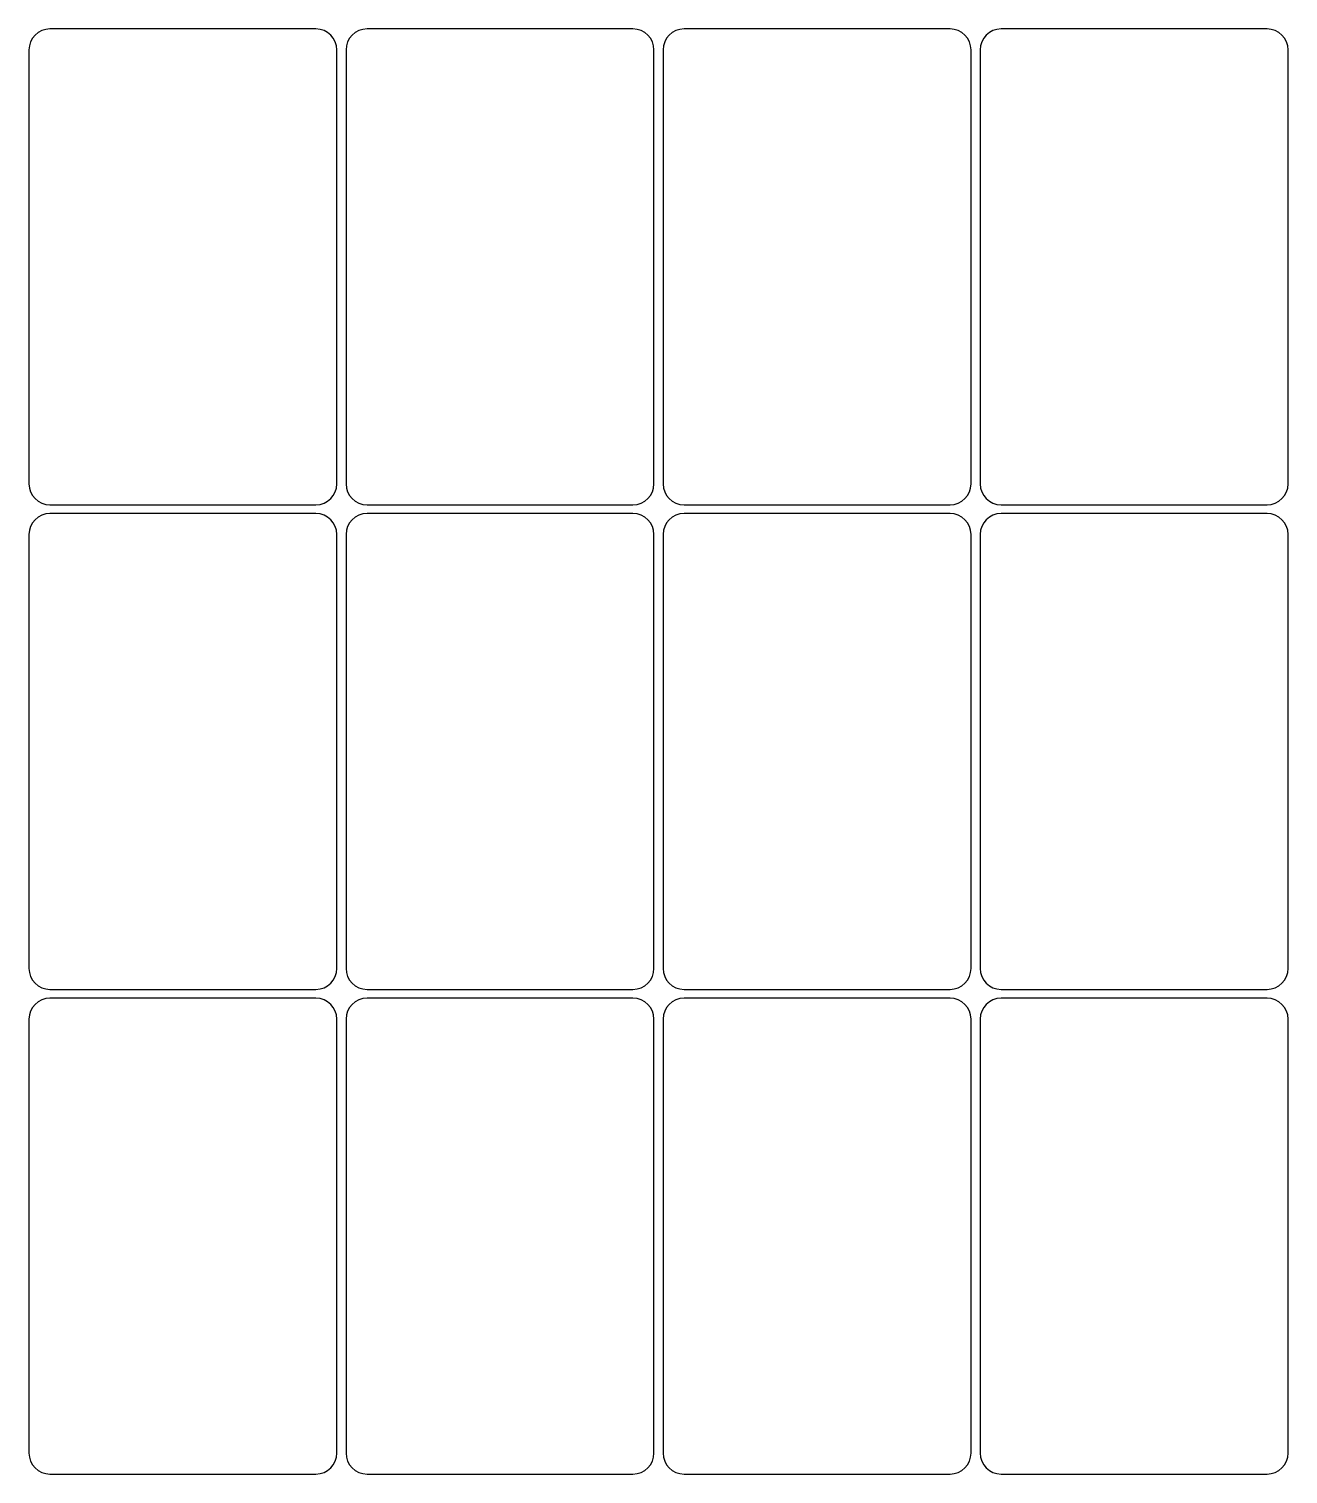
# Model space of a CAD drawing. Header units: millimetres. Extents: x 18 to 198, y -243 to -36.
import ezdxf

# ---------------------------------------------------------------- set-up
doc = ezdxf.new("R2010")
doc.units = ezdxf.units.MM

msp = doc.modelspace()

# ---------------------------------------------------------------- linework, layer by layer
for p, q in [((58.95, -36.41), (20.95, -36.41)), ((104.25, -36.41), (66.25, -36.41)), ((149.54, -36.41), (111.54, -36.41)), ((194.84, -36.41), (156.84, -36.41)), ((17.95, -39.41), (17.95, -101.41)), ((61.95, -101.41), (61.95, -39.41)), ((63.25, -39.41), (63.25, -101.41)), ((107.25, -101.41), (107.25, -39.41)), ((108.54, -39.41), (108.54, -101.41)), ((152.54, -101.41), (152.54, -39.41)), ((153.84, -39.41), (153.84, -101.41)), ((197.84, -101.41), (197.84, -39.41)), ((20.95, -104.41), (58.95, -104.41)), ((66.25, -104.41), (104.25, -104.41)), ((111.54, -104.41), (149.54, -104.41)), ((156.84, -104.41), (194.84, -104.41)), ((58.95, -105.66), (20.95, -105.66)), ((104.25, -105.66), (66.25, -105.66)), ((149.54, -105.66), (111.54, -105.66)), ((194.84, -105.66), (156.84, -105.66)), ((17.95, -108.66), (17.95, -170.66)), ((61.95, -170.66), (61.95, -108.66)), ((63.25, -108.66), (63.25, -170.66)), ((107.25, -170.66), (107.25, -108.66)), ((108.54, -108.66), (108.54, -170.66)), ((152.54, -170.66), (152.54, -108.66)), ((153.84, -108.66), (153.84, -170.66)), ((197.84, -170.66), (197.84, -108.66)), ((20.95, -173.66), (58.95, -173.66)), ((58.95, -174.92), (20.95, -174.92)), ((66.25, -173.66), (104.25, -173.66)), ((104.25, -174.92), (66.25, -174.92)), ((111.54, -173.66), (149.54, -173.66)), ((149.54, -174.92), (111.54, -174.92)), ((156.84, -173.66), (194.84, -173.66)), ((194.84, -174.92), (156.84, -174.92)), ((17.95, -177.92), (17.95, -239.92)), ((61.95, -239.92), (61.95, -177.92)), ((63.25, -177.92), (63.25, -239.92)), ((107.25, -239.92), (107.25, -177.92)), ((108.54, -177.92), (108.54, -239.92)), ((152.54, -239.92), (152.54, -177.92)), ((153.84, -177.92), (153.84, -239.92)), ((197.84, -239.92), (197.84, -177.92)), ((20.95, -242.92), (58.95, -242.92)), ((66.25, -242.92), (104.25, -242.92)), ((111.54, -242.92), (149.54, -242.92)), ((156.84, -242.92), (194.84, -242.92))]:
    msp.add_line(p, q)
for centre, start, end in [((20.95, -39.41), 90, 180), ((58.95, -39.41), 0, 90), ((66.25, -39.41), 90, 180), ((104.25, -39.41), 0, 90), ((111.54, -39.41), 90, 180), ((149.54, -39.41), 0, 90), ((156.84, -39.41), 90, 180), ((194.84, -39.41), 0, 90), ((20.95, -101.41), 180, 270), ((58.95, -101.41), 270, 360), ((66.25, -101.41), 180, 270), ((104.25, -101.41), 270, 360), ((111.54, -101.41), 180, 270), ((149.54, -101.41), 270, 360), ((156.84, -101.41), 180, 270), ((194.84, -101.41), 270, 360), ((20.95, -108.66), 90, 180), ((58.95, -108.66), 0, 90), ((66.25, -108.66), 90, 180), ((104.25, -108.66), 0, 90), ((111.54, -108.66), 90, 180), ((149.54, -108.66), 0, 90), ((156.84, -108.66), 90, 180), ((194.84, -108.66), 0, 90), ((20.95, -170.66), 180, 270), ((58.95, -170.66), 270, 360), ((66.25, -170.66), 180, 270), ((104.25, -170.66), 270, 360), ((111.54, -170.66), 180, 270), ((149.54, -170.66), 270, 360), ((156.84, -170.66), 180, 270), ((194.84, -170.66), 270, 360), ((20.95, -177.92), 90, 180), ((58.95, -177.92), 0, 90), ((66.25, -177.92), 90, 180), ((104.25, -177.92), 0, 90), ((111.54, -177.92), 90, 180), ((149.54, -177.92), 0, 90), ((156.84, -177.92), 90, 180), ((194.84, -177.92), 0, 90), ((20.95, -239.92), 180, 270), ((58.95, -239.92), 270, 360), ((66.25, -239.92), 180, 270), ((104.25, -239.92), 270, 360), ((111.54, -239.92), 180, 270), ((149.54, -239.92), 270, 360), ((156.84, -239.92), 180, 270), ((194.84, -239.92), 270, 360)]:
    msp.add_arc(centre, 3, start, end)

doc.saveas('drawing.dxf')
